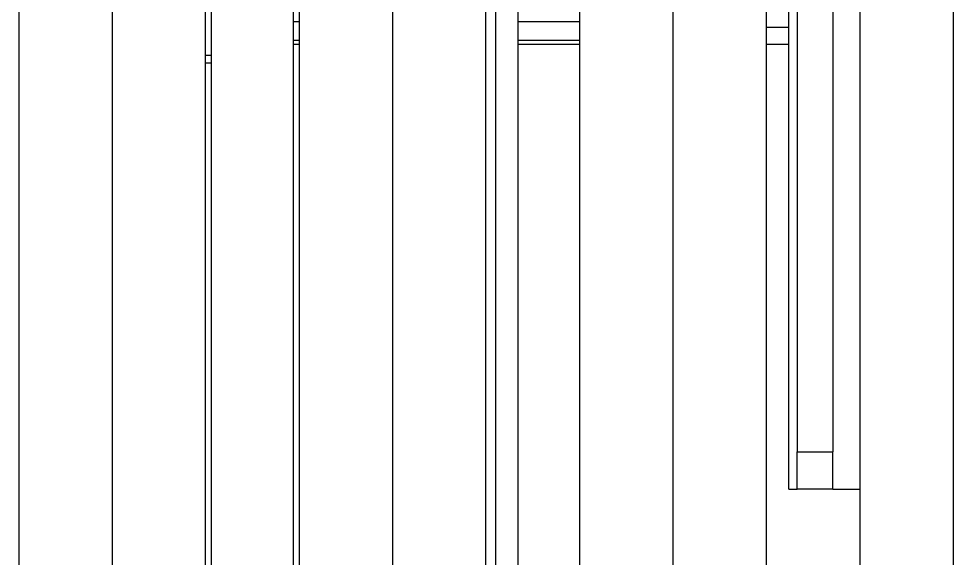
# Model space of a CAD drawing. Header units: millimetres. Extents: x -187347 to 135007, y -6415 to 292048.
# Drawn here: x -50593.4 to -50343.4, y 21935.2 to 22079.5 of the extents above; entities that cross this region are included whole.
import ezdxf

# ---------------------------------------------------------------- set-up
doc = ezdxf.new("R2010")
doc.units = ezdxf.units.MM
doc.header["$LTSCALE"] = 100
doc.layers.get('0').update_dxf_attribs({"lineweight": 18})
doc.layers.add('Layout CAT2', color=6, linetype='Continuous')

# ---------------------------------------------------------------- blocks, each defined once
blk = doc.blocks.new('25g245g2fd')
at = {"color": 0}
for p, q in [((21085.97, -2723.68), (21085.98, -3362.68)), ((21110.97, -2723.68), (21110.98, -3362.68)), ((21135.98, -3362.68), (21135.97, -2723.68)), ((21137.47, -2723.68), (21137.48, -3366.91)), ((21159.48, -3366.91), (21159.47, -2723.68)), ((21160.97, -2723.68), (21160.98, -3362.68)), ((21185.97, -2723.68), (21185.98, -3362.68)), ((21210.98, -3362.68), (21210.97, -2723.68)), ((21213.47, -2723.68), (21213.48, -3366.91)), ((21219.47, -2723.68), (21219.48, -3366.91)), ((21235.97, -2723.68), (21235.98, -3362.68)), ((21260.97, -2723.68), (21260.98, -3362.68)), ((21285.98, -3362.68), (21285.97, -2723.68)), ((21310.97, -2723.68), (21310.98, -3362.68)), ((21335.97, -2723.68), (21335.98, -3362.68)), ((21291.97, -2921.44), (21291.97, -2729.44)), ((21294.21, -2789.44), (21294.21, -2911.44)), ((21303.74, -2789.44), (21303.74, -2911.44)), ((21159.47, -2796.44), (21160.97, -2796.44)), ((21219.47, -2796.44), (21235.97, -2796.44)), ((21285.98, -2797.88), (21291.98, -2797.88)), ((21160.97, -2801.44), (21159.47, -2801.44)), ((21159.48, -2802.44), (21160.98, -2802.44)), ((21235.97, -2801.44), (21219.47, -2801.44)), ((21219.47, -2802.44), (21235.97, -2802.44)), ((21285.98, -2802.44), (21291.98, -2802.44)), ((21135.97, -2805.44), (21137.47, -2805.44)), ((21135.97, -2807.44), (21137.47, -2807.44)), ((21294.21, -2921.44), (21294.21, -2911.44)), ((21294.21, -2911.44), (21303.74, -2911.44)), ((21303.74, -2921.44), (21303.74, -2911.44)), ((21291.97, -2921.44), (21294.22, -2921.44)), ((21303.74, -2921.44), (21294.21, -2921.44)), ((21303.74, -2921.44), (21310.97, -2921.44))]:
    blk.add_line(p, q, dxfattribs=at)

msp = doc.modelspace()

# ---------------------------------------------------------------- block references
at = {"layer": 'Layout CAT2'}
msp.add_blockref('25g245g2fd', (-71679.42, 24875.15, -3.45), dxfattribs=at)

doc.saveas('drawing.dxf')
